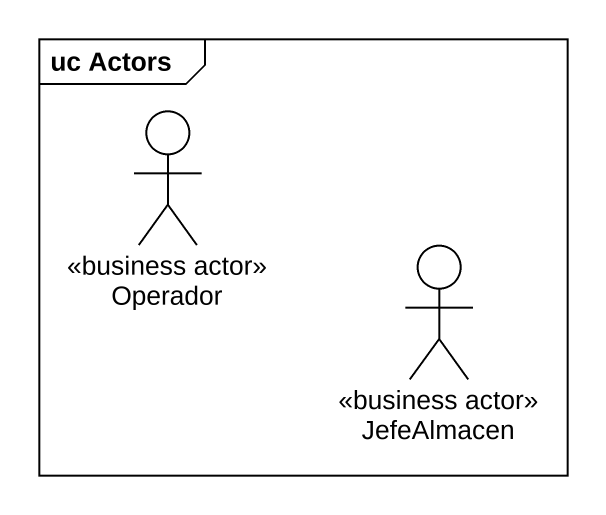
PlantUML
@startuml
mainframe uc Actors
actor Operador <<business actor>>
actor JefeAlmacen <<business actor>>
@enduml
